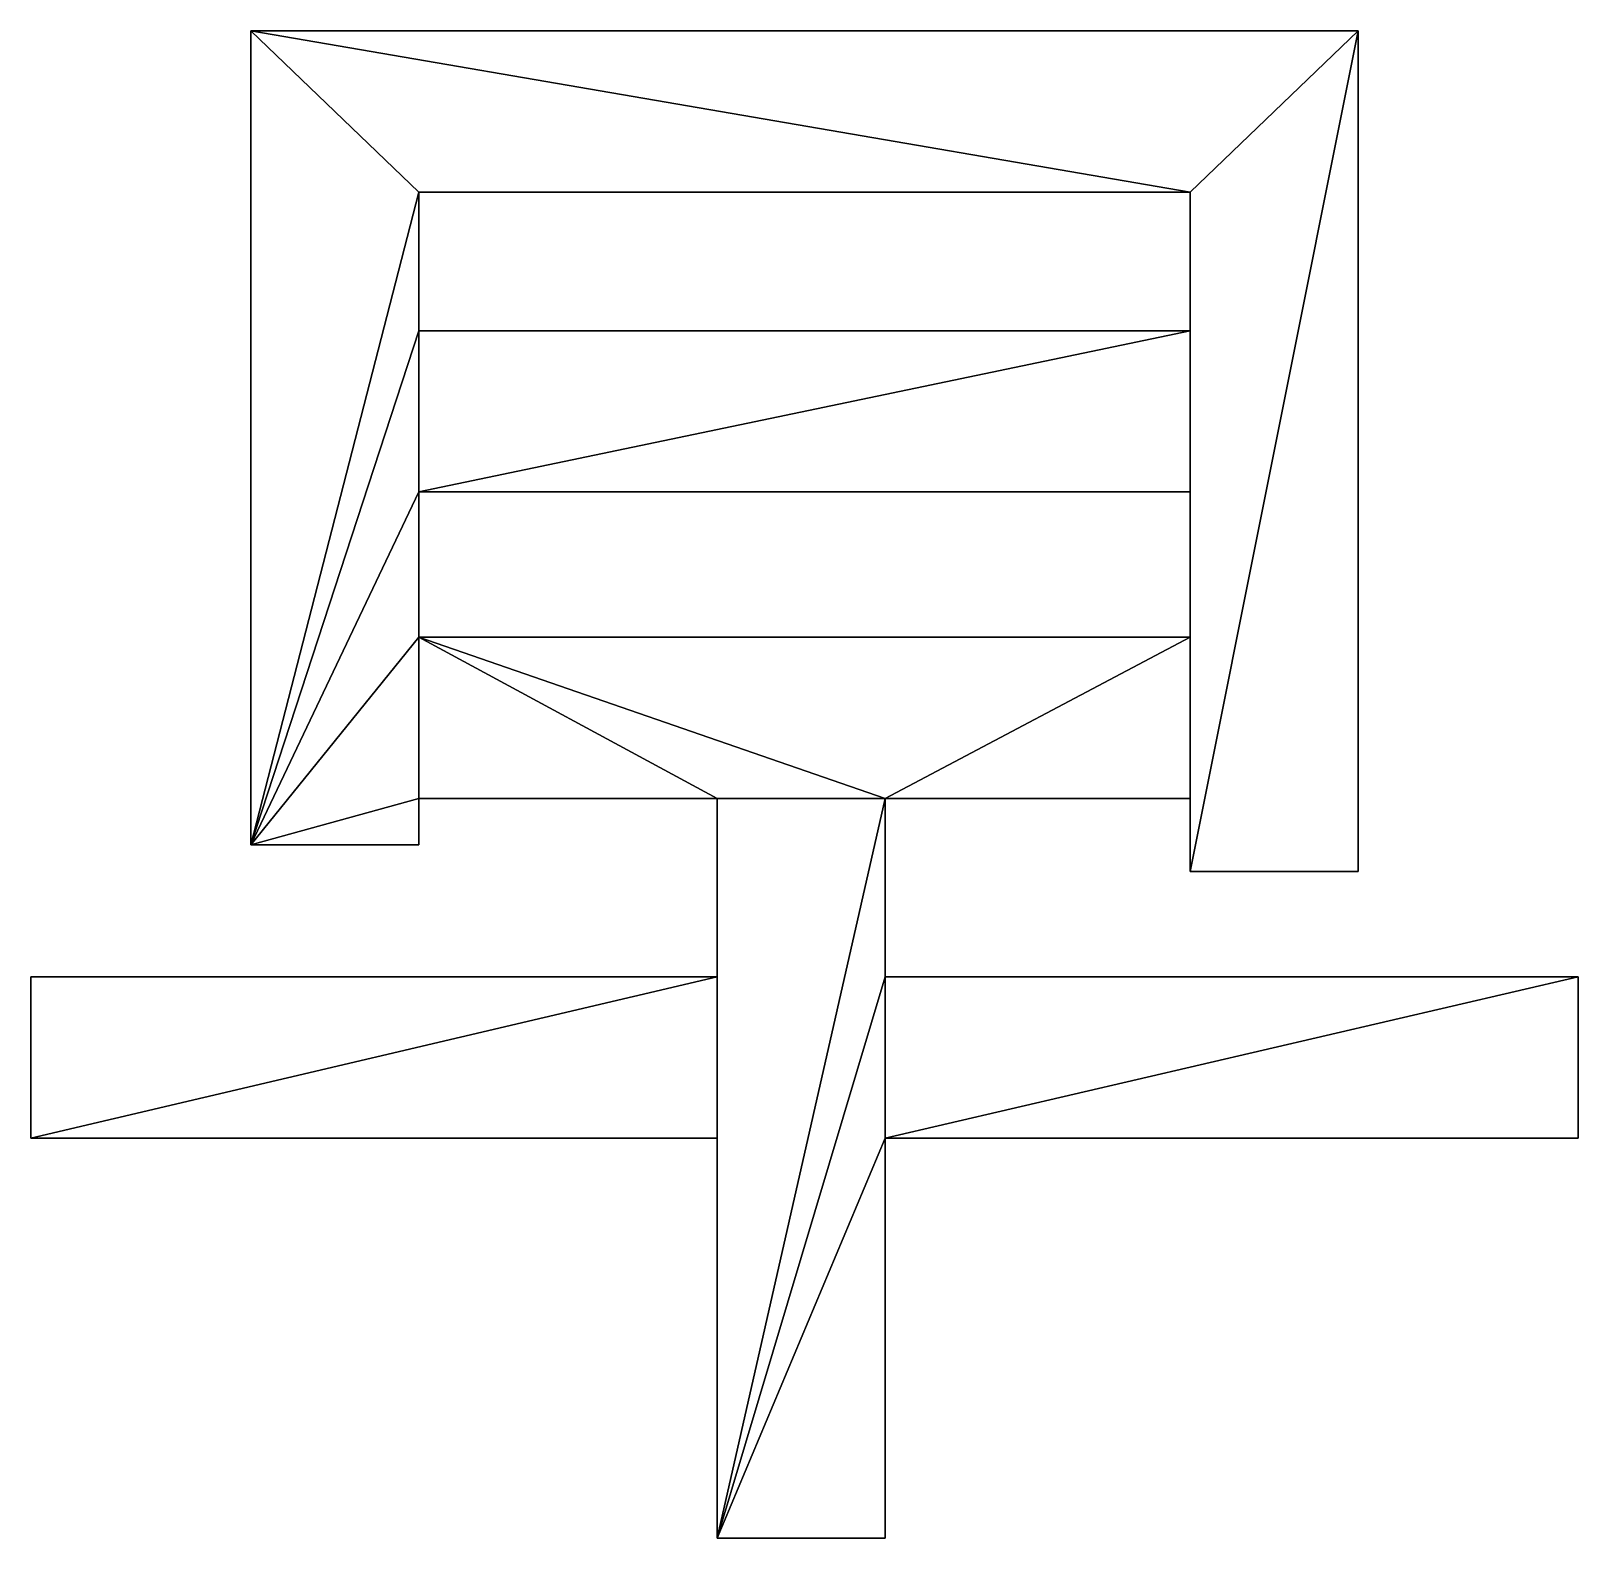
# Model space of a CAD drawing. Header units: metres. Extents: x -22.3 to 15.1, y -8.7 to -1.8.
# Drawn here: x 8.23 to 15.1, y -8.69 to -1.99 of the extents above; entities that cross this region are included whole.
import ezdxf

# ---------------------------------------------------------------- set-up
doc = ezdxf.new("R2010")
doc.units = ezdxf.units.M

msp = doc.modelspace()

# ---------------------------------------------------------------- linework, layer by layer
at = {"layer": 'layer1', "color": 1}
for points in [[(14.12574, -1.99314, 10.95357), (13.37904, -2.70946, 10.95357), (9.20507, -1.99314, 10.95357)], [(9.20507, -1.99314, 10.95357), (13.37904, -2.70946, 10.95357), (9.95178, -2.70946, 10.95357)], [(9.20507, -1.99314, 10.95357), (9.95178, -2.70946, 10.95357), (9.20507, -5.61051, 10.95357)], [(9.20507, -1.99314, 14.04643), (13.37904, -2.70946, 14.04643), (14.12574, -1.99314, 14.04643)], [(9.95178, -2.70946, 14.04643), (13.37904, -2.70946, 14.04643), (9.20507, -1.99314, 14.04643)], [(9.20507, -5.61051, 14.04643), (9.95178, -2.70946, 14.04643), (9.20507, -1.99314, 14.04643)], [(9.20507, -1.99314, 10.95357), (9.20507, -5.61051, 10.95357), (9.20507, -5.61051, 14.04643), (9.20507, -1.99314, 14.04643)], [(14.12574, -1.99314, 10.95357), (9.20507, -1.99314, 10.95357), (9.20507, -1.99314, 14.04643), (14.12574, -1.99314, 14.04643)], [(14.12574, -1.99314, 10.95357), (13.37904, -5.72892, 10.95357), (13.37904, -2.70946, 10.95357)], [(13.37904, -5.72892, 10.95357), (14.12574, -1.99314, 10.95357), (14.12574, -5.72892, 10.95357)], [(13.37904, -2.70946, 14.04643), (13.37904, -5.72892, 14.04643), (14.12574, -1.99314, 14.04643)], [(14.12574, -5.72892, 14.04643), (14.12574, -1.99314, 14.04643), (13.37904, -5.72892, 14.04643)], [(14.12574, -5.72892, 10.95357), (14.12574, -1.99314, 10.95357), (14.12574, -1.99314, 14.04643), (14.12574, -5.72892, 14.04643)], [(9.20507, -5.61051, 10.95357), (9.95178, -2.70946, 10.95357), (9.95178, -3.32525, 10.95357)], [(9.95178, -3.32525, 14.04643), (9.95178, -2.70946, 14.04643), (9.20507, -5.61051, 14.04643)], [(9.95178, -2.70946, 10.95357), (13.37904, -2.70946, 10.95357), (13.37904, -2.70946, 14.04643), (9.95178, -2.70946, 14.04643)], [(9.95178, -3.32525, 10.95357), (9.95178, -2.70946, 10.95357), (9.95178, -2.70946, 14.04643), (9.95178, -3.32525, 14.04643)], [(13.37904, -2.70946, 10.95357), (13.37904, -5.72892, 10.95357), (13.37904, -5.4033, 10.95357)], [(13.37904, -2.70946, 10.95357), (13.37904, -5.4033, 10.95357), (13.37904, -4.68698, 10.95357)], [(13.37904, -4.04158, 10.95357), (13.37904, -3.32525, 10.95357), (13.37904, -2.70946, 10.95357)], [(13.37904, -4.04158, 10.95357), (13.37904, -2.70946, 10.95357), (13.37904, -4.68698, 10.95357)], [(13.37904, -5.4033, 14.04643), (13.37904, -5.72892, 14.04643), (13.37904, -2.70946, 14.04643)], [(13.37904, -4.68698, 14.04643), (13.37904, -5.4033, 14.04643), (13.37904, -2.70946, 14.04643)], [(13.37904, -2.70946, 14.04643), (13.37904, -3.32525, 14.04643), (13.37904, -4.04158, 14.04643)], [(13.37904, -4.68698, 14.04643), (13.37904, -2.70946, 14.04643), (13.37904, -4.04158, 14.04643)], [(13.37904, -2.70946, 10.95357), (13.37904, -3.32525, 10.95357), (13.37904, -3.32525, 14.04643), (13.37904, -2.70946, 14.04643)], [(9.20507, -5.61051, 10.95357), (9.95178, -3.32525, 10.95357), (9.95178, -4.04158, 10.95357)], [(9.95178, -4.04158, 14.04643), (9.95178, -3.32525, 14.04643), (9.20507, -5.61051, 14.04643)], [(9.95178, -4.04158, 10.95357), (9.95178, -3.32525, 10.95357), (13.37904, -3.32525, 10.95357)], [(9.95178, -4.04158, 10.95357), (13.37904, -3.32525, 10.95357), (13.37904, -4.04158, 10.95357)], [(13.37904, -3.32525, 14.04643), (9.95178, -3.32525, 14.04643), (9.95178, -4.04158, 14.04643)], [(13.37904, -4.04158, 14.04643), (13.37904, -3.32525, 14.04643), (9.95178, -4.04158, 14.04643)], [(13.37904, -3.32525, 10.95357), (9.95178, -3.32525, 10.95357), (9.95178, -3.32525, 14.04643), (13.37904, -3.32525, 14.04643)], [(9.95178, -4.68698, 10.95357), (9.20507, -5.61051, 10.95357), (9.95178, -4.04158, 10.95357)], [(9.95178, -4.04158, 14.04643), (9.20507, -5.61051, 14.04643), (9.95178, -4.68698, 14.04643)], [(9.95178, -4.04158, 10.95357), (13.37904, -4.04158, 10.95357), (13.37904, -4.04158, 14.04643), (9.95178, -4.04158, 14.04643)], [(9.95178, -4.68698, 10.95357), (9.95178, -4.04158, 10.95357), (9.95178, -4.04158, 14.04643), (9.95178, -4.68698, 14.04643)], [(13.37904, -4.04158, 10.95357), (13.37904, -4.68698, 10.95357), (13.37904, -4.68698, 14.04643), (13.37904, -4.04158, 14.04643)], [(9.95178, -5.4033, 10.95357), (9.20507, -5.61051, 10.95357), (9.95178, -4.68698, 10.95357)], [(9.95178, -4.68698, 14.04643), (9.20507, -5.61051, 14.04643), (9.95178, -5.4033, 14.04643)], [(9.95178, -5.4033, 10.95357), (9.95178, -4.68698, 10.95357), (11.27725, -5.4033, 10.95357)], [(11.27725, -5.4033, 10.95357), (9.95178, -4.68698, 10.95357), (12.02395, -5.4033, 10.95357)], [(13.37904, -4.68698, 10.95357), (12.02395, -5.4033, 10.95357), (9.95178, -4.68698, 10.95357)], [(11.27725, -5.4033, 14.04643), (9.95178, -4.68698, 14.04643), (9.95178, -5.4033, 14.04643)], [(12.02395, -5.4033, 14.04643), (9.95178, -4.68698, 14.04643), (11.27725, -5.4033, 14.04643)], [(9.95178, -4.68698, 14.04643), (12.02395, -5.4033, 14.04643), (13.37904, -4.68698, 14.04643)], [(13.37904, -4.68698, 10.95357), (9.95178, -4.68698, 10.95357), (9.95178, -4.68698, 14.04643), (13.37904, -4.68698, 14.04643)], [(13.37904, -4.68698, 10.95357), (13.37904, -5.4033, 10.95357), (12.02395, -5.4033, 10.95357)], [(12.02395, -5.4033, 14.04643), (13.37904, -5.4033, 14.04643), (13.37904, -4.68698, 14.04643)], [(9.95178, -5.61051, 10.95357), (9.20507, -5.61051, 10.95357), (9.95178, -5.4033, 10.95357)], [(9.95178, -5.4033, 14.04643), (9.20507, -5.61051, 14.04643), (9.95178, -5.61051, 14.04643)], [(9.95178, -5.4033, 10.95357), (11.27725, -5.4033, 10.95357), (11.27725, -5.4033, 14.04643), (9.95178, -5.4033, 14.04643)], [(9.95178, -5.61051, 10.95357), (9.95178, -5.4033, 10.95357), (9.95178, -5.4033, 14.04643), (9.95178, -5.61051, 14.04643)], [(11.27725, -5.4033, 10.95357), (12.02395, -5.4033, 10.95357), (11.27725, -8.69031, 10.95357)], [(11.27725, -8.69031, 10.95357), (12.02395, -5.4033, 10.95357), (12.02395, -6.19672, 10.95357)], [(11.27725, -6.91303, 10.95357), (11.27725, -6.19672, 10.95357), (11.27725, -5.4033, 10.95357)], [(11.27725, -6.91303, 10.95357), (11.27725, -5.4033, 10.95357), (11.27725, -8.69031, 10.95357)], [(11.27725, -8.69031, 14.04643), (12.02395, -5.4033, 14.04643), (11.27725, -5.4033, 14.04643)], [(12.02395, -6.19672, 14.04643), (12.02395, -5.4033, 14.04643), (11.27725, -8.69031, 14.04643)], [(11.27725, -5.4033, 14.04643), (11.27725, -6.19672, 14.04643), (11.27725, -6.91303, 14.04643)], [(11.27725, -8.69031, 14.04643), (11.27725, -5.4033, 14.04643), (11.27725, -6.91303, 14.04643)], [(11.27725, -5.4033, 10.95357), (11.27725, -6.19672, 10.95357), (11.27725, -6.19672, 14.04643), (11.27725, -5.4033, 14.04643)], [(12.02395, -5.4033, 10.95357), (13.37904, -5.4033, 10.95357), (13.37904, -5.4033, 14.04643), (12.02395, -5.4033, 14.04643)], [(12.02395, -6.19672, 10.95357), (12.02395, -5.4033, 10.95357), (12.02395, -5.4033, 14.04643), (12.02395, -6.19672, 14.04643)], [(13.37904, -5.4033, 10.95357), (13.37904, -5.72892, 10.95357), (13.37904, -5.72892, 14.04643), (13.37904, -5.4033, 14.04643)], [(9.20507, -5.61051, 10.95357), (9.95178, -5.61051, 10.95357), (9.95178, -5.61051, 14.04643), (9.20507, -5.61051, 14.04643)], [(13.37904, -5.72892, 10.95357), (14.12574, -5.72892, 10.95357), (14.12574, -5.72892, 14.04643), (13.37904, -5.72892, 14.04643)], [(11.27725, -6.91303, 10.95357), (8.22817, -6.91303, 10.95357), (11.27725, -6.19672, 10.95357)], [(11.27725, -6.19672, 10.95357), (8.22817, -6.91303, 10.95357), (8.22817, -6.19672, 10.95357)], [(11.27725, -6.19672, 14.04643), (8.22817, -6.91303, 14.04643), (11.27725, -6.91303, 14.04643)], [(8.22817, -6.19672, 14.04643), (8.22817, -6.91303, 14.04643), (11.27725, -6.19672, 14.04643)], [(8.22817, -6.19672, 10.95357), (8.22817, -6.91303, 10.95357), (8.22817, -6.91303, 14.04643), (8.22817, -6.19672, 14.04643)], [(11.27725, -6.19672, 10.95357), (8.22817, -6.19672, 10.95357), (8.22817, -6.19672, 14.04643), (11.27725, -6.19672, 14.04643)], [(11.27725, -8.69031, 10.95357), (12.02395, -6.19672, 10.95357), (12.02395, -6.91303, 10.95357)], [(12.02395, -6.91303, 14.04643), (12.02395, -6.19672, 14.04643), (11.27725, -8.69031, 14.04643)], [(12.02395, -6.91303, 10.95357), (12.02395, -6.19672, 10.95357), (15.10261, -6.19672, 10.95357)], [(12.02395, -6.91303, 10.95357), (15.10261, -6.19672, 10.95357), (15.10261, -6.91303, 10.95357)], [(15.10261, -6.19672, 14.04643), (12.02395, -6.19672, 14.04643), (12.02395, -6.91303, 14.04643)], [(15.10261, -6.91303, 14.04643), (15.10261, -6.19672, 14.04643), (12.02395, -6.91303, 14.04643)], [(15.10261, -6.19672, 10.95357), (12.02395, -6.19672, 10.95357), (12.02395, -6.19672, 14.04643), (15.10261, -6.19672, 14.04643)], [(15.10261, -6.91303, 10.95357), (15.10261, -6.19672, 10.95357), (15.10261, -6.19672, 14.04643), (15.10261, -6.91303, 14.04643)], [(8.22817, -6.91303, 10.95357), (11.27725, -6.91303, 10.95357), (11.27725, -6.91303, 14.04643), (8.22817, -6.91303, 14.04643)], [(11.27725, -8.69031, 10.95357), (12.02395, -6.91303, 10.95357), (12.02395, -8.69031, 10.95357)], [(12.02395, -8.69031, 14.04643), (12.02395, -6.91303, 14.04643), (11.27725, -8.69031, 14.04643)], [(11.27725, -6.91303, 10.95357), (11.27725, -8.69031, 10.95357), (11.27725, -8.69031, 14.04643), (11.27725, -6.91303, 14.04643)], [(12.02395, -6.91303, 10.95357), (15.10261, -6.91303, 10.95357), (15.10261, -6.91303, 14.04643), (12.02395, -6.91303, 14.04643)], [(12.02395, -8.69031, 10.95357), (12.02395, -6.91303, 10.95357), (12.02395, -6.91303, 14.04643), (12.02395, -8.69031, 14.04643)], [(11.27725, -8.69031, 10.95357), (12.02395, -8.69031, 10.95357), (12.02395, -8.69031, 14.04643), (11.27725, -8.69031, 14.04643)]]:
    msp.add_3dface(points, dxfattribs=at)

doc.saveas('drawing.dxf')
